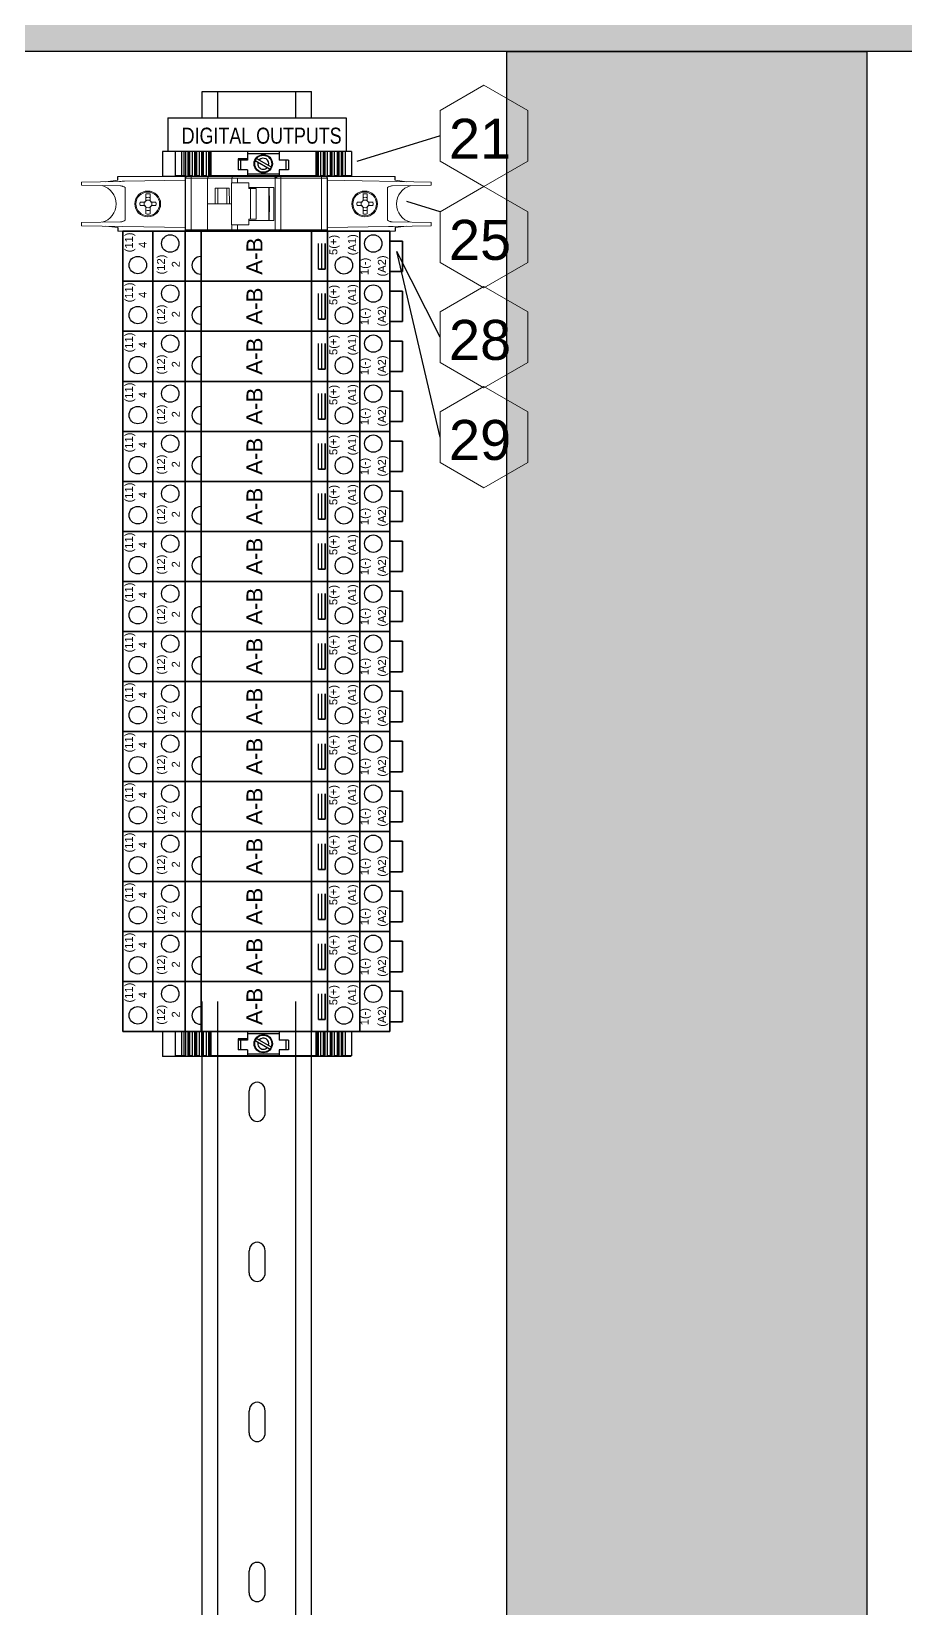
# Model space of a CAD drawing. Extents: x 17 to 188, y 22 to 107.
# Drawn here: x 145.29 to 156.22, y 71.08 to 90.78 of the extents above; entities that cross this region are included whole.
import ezdxf
from ezdxf.enums import TextEntityAlignment as Align

# ---------------------------------------------------------------- set-up
doc = ezdxf.new("R2010")
doc.units = 0
doc.layers.add('N-ANNO-TEXT', color=2, linetype='Continuous', lineweight=18)
doc.layers.add('N-CONT-PANL', color=3, linetype='Continuous', lineweight=25)
doc.styles.add('_CGS_2-5_NOTES', font='arial.ttf', dxfattribs={"height": 2.5})

# ---------------------------------------------------------------- blocks, each defined once
blk = doc.blocks.new('T-End')
at = {"linetype": 'Continuous'}
for p, q in [((2.362, 0), (0, 0)), ((0, 0), (0, -0.311)), ((0.157, 0), (0.157, -0.303)), ((0.236, 0), (0.236, -0.303)), ((0.267, 0), (0.267, -0.311)), ((0.287, 0), (0.287, -0.303)), ((0.316, 0), (0.316, -0.311)), ((0.322, 0), (0.322, -0.311)), ((0.337, 0), (0.337, -0.303)), ((0.373, 0), (0.373, -0.303)), ((0.402, 0), (0.402, -0.311)), ((0.408, 0), (0.408, -0.311)), ((0.424, 0), (0.424, -0.303)), ((0.459, 0), (0.459, -0.303)), ((0.489, 0), (0.489, -0.311)), ((0.494, 0), (0.494, -0.311)), ((0.51, 0), (0.51, -0.303)), ((0.545, 0), (0.545, -0.303)), ((0.575, 0), (0.575, -0.311)), ((0.581, 0), (0.581, -0.311)), ((0.596, 0), (0.596, -0.303)), ((0.604, 0), (0.604, -0.303)), ((1.063, -0.09), (0.945, -0.09)), ((0.945, -0.09), (0.945, -0.229)), ((1.063, -0.109), (0.945, -0.109)), ((0.976, -0.109), (0.976, -0.229)), ((1.063, 0), (1.063, -0.109)), ((1.457, -0.028), (1.063, -0.028)), ((1.159, -0.112), (1.345, -0.219)), ((1.175, -0.085), (1.36, -0.192)), ((1.457, 0), (1.457, -0.109)), ((1.575, -0.109), (1.457, -0.109)), ((1.543, -0.109), (1.543, -0.229)), ((1.575, -0.109), (1.575, -0.229)), ((1.916, 0), (1.916, -0.303)), ((1.924, 0), (1.924, -0.303)), ((1.939, 0), (1.939, -0.311)), ((1.945, 0), (1.945, -0.311)), ((1.974, 0), (1.974, -0.303)), ((2.01, 0), (2.01, -0.303)), ((2.025, 0), (2.025, -0.311)), ((2.031, 0), (2.031, -0.311)), ((2.061, 0), (2.061, -0.303)), ((2.096, 0), (2.096, -0.303)), ((2.112, 0), (2.112, -0.311)), ((2.117, 0), (2.117, -0.311)), ((2.147, 0), (2.147, -0.303)), ((2.182, 0), (2.182, -0.303)), ((2.198, 0), (2.198, -0.311)), ((2.204, 0), (2.204, -0.311)), ((2.233, 0), (2.233, -0.303)), ((2.252, 0), (2.252, -0.311)), ((2.283, 0), (2.283, -0.303)), ((2.362, 0), (2.362, -0.303)), ((2.349, -0.311), (0, -0.311)), ((0.171, -0.311), (0.157, -0.303)), ((0.287, -0.303), (0.157, -0.303)), ((0.25, -0.311), (0.236, -0.303)), ((0.299, -0.311), (0.287, -0.303)), ((0.373, -0.303), (0.337, -0.303)), ((0.344, -0.311), (0.337, -0.303)), ((0.386, -0.311), (0.373, -0.303)), ((0.459, -0.303), (0.424, -0.303)), ((0.43, -0.311), (0.424, -0.303)), ((0.472, -0.311), (0.459, -0.303)), ((0.545, -0.303), (0.51, -0.303)), ((0.516, -0.311), (0.51, -0.303)), ((0.558, -0.311), (0.545, -0.303)), ((1.422, -0.303), (0.596, -0.303)), ((0.603, -0.311), (0.596, -0.303)), ((0.623, -0.311), (0.604, -0.303)), ((1.063, -0.229), (0.945, -0.229)), ((1.063, -0.303), (1.049, -0.311)), ((1.063, -0.229), (1.063, -0.303)), ((1.457, -0.283), (1.063, -0.283)), ((1.924, -0.303), (1.422, -0.303)), ((1.457, -0.229), (1.457, -0.303)), ((1.575, -0.229), (1.457, -0.229)), ((1.47, -0.311), (1.457, -0.303)), ((1.916, -0.303), (1.897, -0.311)), ((1.924, -0.303), (1.917, -0.311)), ((1.974, -0.303), (1.961, -0.311)), ((2.01, -0.303), (1.974, -0.303)), ((2.01, -0.303), (2.003, -0.311)), ((2.061, -0.303), (2.048, -0.311)), ((2.096, -0.303), (2.061, -0.303)), ((2.096, -0.303), (2.09, -0.311)), ((2.147, -0.303), (2.134, -0.311)), ((2.182, -0.303), (2.147, -0.303)), ((2.182, -0.303), (2.176, -0.311)), ((2.233, -0.303), (2.22, -0.311)), ((2.362, -0.303), (2.233, -0.303)), ((2.283, -0.303), (2.27, -0.311)), ((2.362, -0.303), (2.349, -0.311))]:
    blk.add_line(p, q, dxfattribs=at)
for radius in [0.114, 0.114, 0.114, 0.107]:
    blk.add_circle((1.26, -0.152), radius, dxfattribs=at)
for start, end in [(163.213, 270), (343.213, 136.787), (270, 316.787)]:
    blk.add_arc((1.26, -0.152), 0.0689, start, end, dxfattribs=at)
blk = doc.blocks.new('Relay')
for p, q in [((2.559, -0.625, 1.212), (2.559, 0, 1.212)), ((2.559, -0.625, 0.812), (2.559, 0, 0.812)), ((2.448, -0.473, 2.195), (2.448, -0.153, 2.195)), ((2.49, -0.473, 2.462), (2.49, -0.153, 2.462)), ((2.529, -0.473, 1.212), (2.529, -0.153, 1.212)), ((2.529, -0.473, 2.462), (2.529, -0.153, 2.462)), ((2.49, -0.473, 2.462), (2.448, -0.473, 2.195)), ((2.529, -0.473, 2.462), (2.49, -0.473, 2.462)), ((2.529, -0.473, 2.462), (2.529, -0.473, 1.962)), ((0.781, -0.625, 1.312), (0.781, -0.625, 0.812)), ((1.181, -0.625, 1.212), (1.181, -0.625, 0.812)), ((2.559, -0.625, 1.375), (2.559, -0.625, 1.212)), ((2.559, -0.625, 1.212), (2.559, -0.625, 0.812))]:
    blk.add_line(p, q)
for centre in [(0.593, -0.153, 1.312), (3.131, -0.153, 0.812), (0.188, -0.422, 0.812), (2.764, -0.425, 1.375)]:
    blk.add_circle(centre, 0.109)
blk.add_arc((0.973, -0.425, 1.873), 0.109, 90, 270)
for points in [[(0.781, -0.625, 1.873), (0.781, -0.625, 0.812), (0.781, 0, 0.812), (0.781, 0, 1.873)], [(0.781, 0, 1.873), (0.781, 0, 1.873), (0.781, -0.625, 1.873)], [(2.529, -0.153, 1.962), (2.529, -0.153, 1.712), (2.529, -0.473, 1.712), (2.529, -0.473, 1.962)], [(2.529, -0.153, 1.712), (2.529, -0.153, 1.712), (2.529, -0.473, 1.712)], [(1.181, -0.625, 1.873), (1.181, -0.625, 0.812), (0.781, -0.625, 0.812), (0.781, -0.625, 1.873)], [(1.181, -0.625, 0.812), (1.181, -0.625, 0.812), (1.181, -0.625, 0.812), (0.781, -0.625, 0.812)], [(0.781, -0.625, 0.812), (1.181, -0.625, 0.812), (1.181, -0.625, 1.873), (0.781, -0.625, 1.873)], [(0.781, -0.625, 1.873), (0.781, -0.625, 0.812), (0.781, -0.625, 1.873)]]:
    blk.add_3dface(points)
at = {"invisible_edges": 14}
for points in [[(2.448, -0.473, 2.195), (2.49, -0.473, 2.462), (2.49, -0.153, 2.462), (2.448, -0.153, 2.195)], [(2.49, -0.473, 2.462), (2.529, -0.473, 2.462), (2.529, -0.153, 2.462), (2.49, -0.153, 2.462)]]:
    blk.add_3dface(points, dxfattribs=at)
at = {"style": '_CGS_2-5_NOTES'}
for s, height, p in [('(11)', 0.1, (0.126, -0.263, 0.812)), ('4', 0.1, (0.3, -0.209, 0.812)), ('A-B', 0.2, (1.746, -0.544, 1.375)), ('5(+)', 0.1, (2.682, -0.296, 1.375)), ('(A1)', 0.1, (2.916, -0.3, 1.375)), ('(12)', 0.1, (0.527, -0.539, 1.375)), ('2', 0.1, (0.713, -0.45, 1.375)), ('1(-)', 0.1, (3.072, -0.547, 0.812)), ('(A2)', 0.1, (3.289, -0.565, 0.812))]:
    blk.add_text(s, height=height, rotation=90, dxfattribs=at).set_placement(p)
mesh = blk.add_polymesh((6, 3))
for k, corner in enumerate([(3.34, 0, 0.812), (3.34, 0), (3.34, 0), (3.34, -0.625, 0.812), (3.34, -0.625), (3.34, -0.625), (0, -0.625, 0.812), (0, -0.625), (3.34, -0.625), (0, 0, 0.812), (0, 0), (3.34, 0), (0, 0, 0.812), (0, 0, 0.812), (3.34, 0, 0.812), (0, -0.625, 0.812), (0, -0.625, 0.812), (3.34, -0.625, 0.812)]):
    mesh.set_mesh_vertex(divmod(k, 3), corner)
mesh = blk.add_polymesh((6, 3))
for k, corner in enumerate([(0.781, 0, 1.312), (0.781, 0, 0.812), (0.781, 0, 0.812), (0.781, -0.625, 1.312), (0.781, -0.625, 0.812), (0.781, -0.625, 0.812), (0.375, -0.625, 1.312), (0.375, -0.625, 0.812), (0.781, -0.625, 0.812), (0.375, 0, 1.312), (0.375, 0, 0.812), (0.781, 0, 0.812), (0.375, 0, 1.312), (0.375, 0, 1.312), (0.781, 0, 1.312), (0.375, -0.625, 1.312), (0.375, -0.625, 1.312), (0.781, -0.625, 1.312)]):
    mesh.set_mesh_vertex(divmod(k, 3), corner)
mesh = blk.add_polymesh((6, 3))
for k, corner in enumerate([(2.36, 0, 0.187), (2.36, 0), (2.36, 0), (2.36, -0.625, 0.187), (2.36, -0.625), (2.36, -0.625), (0.98, -0.625, 0.187), (0.98, -0.625), (2.36, -0.625), (0.98, 0, 0.187), (0.98, 0), (2.36, 0), (0.98, 0, 0.187), (0.98, 0, 0.187), (2.36, 0, 0.187), (0.98, -0.625, 0.187), (0.98, -0.625, 0.187), (2.36, -0.625, 0.187)]):
    mesh.set_mesh_vertex(divmod(k, 3), corner)
mesh = blk.add_polymesh((6, 3))
for k, corner in enumerate([(2.965, 0, 1.375), (2.965, 0, 0.812), (2.965, 0, 0.812), (2.965, -0.625, 1.375), (2.965, -0.625, 0.812), (2.965, -0.625, 0.812), (2.559, -0.625, 1.375), (2.559, -0.625, 0.812), (2.965, -0.625, 0.812), (2.559, 0, 1.375), (2.559, 0, 0.812), (2.965, 0, 0.812), (2.559, 0, 1.375), (2.559, 0, 1.375), (2.965, 0, 1.375), (2.559, -0.625, 1.375), (2.559, -0.625, 1.375), (2.965, -0.625, 1.375)]):
    mesh.set_mesh_vertex(divmod(k, 3), corner)
mesh = blk.add_polymesh((6, 3))
for k, corner in enumerate([(3.496, -0.122, 0.125), (3.496, -0.122), (3.496, -0.122), (3.496, -0.503, 0.125), (3.496, -0.503), (3.496, -0.503), (3.34, -0.503, 0.125), (3.34, -0.503), (3.496, -0.503), (3.34, -0.122, 0.125), (3.34, -0.122), (3.496, -0.122), (3.34, -0.122, 0.125), (3.34, -0.122, 0.125), (3.496, -0.122, 0.125), (3.34, -0.503, 0.125), (3.34, -0.503, 0.125), (3.496, -0.503, 0.125)]):
    mesh.set_mesh_vertex(divmod(k, 3), corner)
blk = doc.blocks.new('Breaker')
at = {"linetype": 'Continuous', "lineweight": 0}
for p, q in [((-1.733, 0), (-1.476, 0)), ((-0.26, 0), (-1.661, 0)), ((-0.89, 0), (-0.89, -0.685)), ((-0.26, 0), (0.26, 0)), ((0.063, 0), (0.26, 0)), ((1.661, 0), (0.26, 0)), ((1.733, 0), (1.622, 0)), ((-2.185, -0.07), (-1.709, -0.062)), ((-2.185, -0.07), (-2.185, -0.109)), ((-2.185, -0.109), (-1.698, -0.118)), ((-1.882, -0.065), (-1.733, -0.047)), ((-1.65, -0.059), (-0.89, -0.046)), ((-1.639, -0.138), (-1.639, -0.547)), ((-0.887, -0.014), (-0.887, -0.02)), ((-0.882, -0.014), (-0.887, -0.014)), ((-0.887, -0.02), (0.886, -0.02)), ((-0.886, -0.665), (-0.886, -0.02)), ((-0.886, -0.665), (-0.886, -0.02)), ((-0.882, -0.008), (-0.882, -0.02)), ((-0.815, -0.008), (-0.815, -0.02)), ((-0.815, -0.665), (-0.815, -0.02)), ((-0.61, -0.665), (-0.61, -0.02)), ((-0.606, -0.008), (-0.606, -0.02)), ((-0.516, -0.343), (-0.514, -0.146)), ((-0.514, -0.146), (-0.34, -0.146)), ((-0.48, -0.146), (-0.482, -0.343)), ((-0.37, -0.146), (-0.368, -0.343)), ((-0.34, -0.146), (-0.338, -0.343)), ((-0.312, -0.606), (-0.312, -0.079)), ((-0.312, -0.079), (-0.11, -0.079)), ((-0.305, -0.079), (-0.305, -0.02)), ((-0.304, -0.008), (-0.304, -0.02)), ((-0.235, -0.079), (-0.235, -0.02)), ((-0.098, -0.079), (-0.11, -0.079)), ((-0.095, -0.085), (-0.098, -0.079)), ((-0.095, -0.085), (-0.095, -0.15)), ((-0.095, -0.136), (0.219, -0.136)), ((-0.003, -0.15), (-0.095, -0.15)), ((-0.073, -0.15), (-0.073, -0.535)), ((-0.003, -0.15), (-0.003, -0.535)), ((0.154, -0.136), (0.154, -0.549)), ((0.161, -0.136), (0.163, -0.343)), ((0.22, -0.343), (0.219, -0.136)), ((0.232, -0.018), (0.232, -0.02)), ((0.235, -0.665), (0.235, -0.02)), ((0.304, -0.008), (0.304, -0.02)), ((0.305, -0.665), (0.305, -0.02)), ((0.815, -0.008), (0.815, -0.02)), ((0.815, -0.665), (0.815, -0.02)), ((0.882, -0.008), (0.882, -0.02)), ((0.886, -0.014), (0.882, -0.014)), ((0.886, -0.671), (0.886, -0.014)), ((0.89, -0.671), (0.89, -0.014)), ((0.89, -0.047), (2.185, -0.07)), ((1.639, -0.547), (1.639, -0.138)), ((1.698, -0.118), (2.185, -0.109)), ((1.882, -0.065), (1.733, -0.047)), ((2.185, -0.07), (2.185, -0.109)), ((-1.52, -0.343), (-1.506, -0.343)), ((-1.454, -0.322), (-1.399, -0.322)), ((-1.399, -0.363), (-1.454, -0.363)), ((-1.388, -0.311), (-1.384, -0.307)), ((-1.384, -0.378), (-1.388, -0.374)), ((-1.38, -0.303), (-1.38, -0.217)), ((-1.38, -0.468), (-1.38, -0.382)), ((-1.329, -0.217), (-1.329, -0.303)), ((-1.329, -0.381), (-1.329, -0.468)), ((-1.324, -0.307), (-1.32, -0.311)), ((-1.32, -0.374), (-1.324, -0.378)), ((-1.31, -0.322), (-1.255, -0.322)), ((-1.309, -0.363), (-1.255, -0.363)), ((-1.211, -0.343), (-1.197, -0.343)), ((-0.61, -0.343), (-0.515, -0.343)), ((-0.516, -0.343), (-0.312, -0.343)), ((0.161, -0.549), (0.163, -0.343)), ((0.219, -0.549), (0.22, -0.343)), ((1.193, -0.343), (1.207, -0.343)), ((1.259, -0.322), (1.314, -0.322)), ((1.314, -0.363), (1.259, -0.363)), ((1.324, -0.311), (1.328, -0.307)), ((1.328, -0.378), (1.324, -0.374)), ((1.333, -0.303), (1.333, -0.217)), ((1.333, -0.468), (1.333, -0.382)), ((1.384, -0.217), (1.384, -0.303)), ((1.384, -0.381), (1.384, -0.468)), ((1.388, -0.307), (1.392, -0.311)), ((1.393, -0.374), (1.388, -0.378)), ((1.403, -0.322), (1.458, -0.322)), ((1.403, -0.363), (1.458, -0.363)), ((1.502, -0.343), (1.516, -0.343)), ((-2.185, -0.576), (-1.698, -0.567)), ((-2.185, -0.576), (-2.185, -0.617)), ((-0.003, -0.535), (-0.095, -0.535)), ((-0.095, -0.606), (-0.095, -0.535)), ((-0.095, -0.549), (0.219, -0.549)), ((1.698, -0.567), (2.185, -0.576)), ((2.185, -0.576), (2.185, -0.615)), ((-0.89, -0.639), (-2.185, -0.617)), ((-1.882, -0.62), (-1.733, -0.638)), ((-1.733, -0.685), (-1.476, -0.685)), ((-1.476, -0.685), (-0.874, -0.685)), ((-0.887, -0.671), (-0.887, -0.665)), ((-0.887, -0.665), (0.886, -0.665)), ((-0.887, -0.671), (-0.882, -0.671)), ((-0.882, -0.677), (-0.882, -0.665)), ((-0.874, -0.685), (0.874, -0.685)), ((-0.815, -0.677), (-0.815, -0.665)), ((-0.606, -0.677), (-0.606, -0.665)), ((-0.095, -0.606), (-0.312, -0.606)), ((-0.305, -0.606), (-0.305, -0.665)), ((-0.304, -0.677), (-0.304, -0.665)), ((-0.235, -0.606), (-0.235, -0.665)), ((0.232, -0.667), (0.232, -0.665)), ((0.304, -0.677), (0.304, -0.665)), ((0.815, -0.677), (0.815, -0.665)), ((0.874, -0.685), (0.912, -0.685)), ((0.874, -0.685), (1.733, -0.685)), ((0.882, -0.677), (0.882, -0.665)), ((0.882, -0.671), (0.886, -0.671)), ((1.65, -0.626), (0.89, -0.639)), ((2.185, -0.615), (1.709, -0.623)), ((1.882, -0.62), (1.733, -0.638))]:
    blk.add_line(p, q, dxfattribs=at)
for p, q in [((-1.733, -0.047), (-1.733, 0)), ((1.733, -0.047), (1.733, 0)), ((-1.733, -0.638), (-1.733, -0.685)), ((1.733, -0.638), (1.733, -0.685))]:
    blk.add_line(p, q)
for centre, radius in [((-1.358, -0.343), 0.161), ((-1.358, -0.343), 0.148), ((1.354, -0.343), 0.161), ((1.354, -0.343), 0.148)]:
    blk.add_circle(centre, radius, dxfattribs=at)
for centre, radius, start, end in [((-1.988, -0.343), 0.236, 284.3134, 75.6866), ((-0.874, -0.008), 0.00787, 90, 180), ((-0.598, -0.008), 0.00787, 90, 180), ((0.874, -0.008), 0.00787, 0, 90), ((1.988, -0.343), 0.236, 104.3134, 255.6866), ((-1.354, -0.343), 0.101, 168.463, 191.537), ((-1.354, -0.343), 0.048, 155.0308, 204.9692), ((-1.399, -0.314), 0.00787, 270, 44.427), ((-1.399, -0.371), 0.00787, 315.4387, 90), ((-1.388, -0.303), 0.00787, 224.427, 0), ((-1.388, -0.382), 0.00787, 0, 135.4387), ((-1.354, -0.343), 0.128, 78.4677, 101.5323), ((-1.354, -0.343), 0.0834, 72.1391, 107.8609), ((-1.354, -0.343), 0.048, 57.8061, 122.1939), ((-1.354, -0.343), 0.048, 237.8061, 270), ((-1.354, -0.343), 0.048, 270, 302.1939), ((-1.321, -0.303), 0.00787, 180, 315.573), ((-1.321, -0.381), 0.00787, 43.0821, 180), ((-1.31, -0.314), 0.00787, 135.573, 270), ((-1.309, -0.371), 0.00787, 90, 223.0821), ((-1.354, -0.343), 0.048, 335.0308, 24.9692), ((-1.354, -0.343), 0.101, 348.463, 11.537), ((1.358, -0.343), 0.101, 168.463, 191.537), ((1.358, -0.343), 0.048, 155.0308, 204.9692), ((1.314, -0.314), 0.00787, 270, 44.427), ((1.314, -0.371), 0.00787, 315.4387, 90), ((1.325, -0.303), 0.00787, 224.427, 0), ((1.325, -0.382), 0.00787, 0, 135.4387), ((1.358, -0.343), 0.128, 78.4677, 101.5323), ((1.358, -0.343), 0.0834, 72.1391, 107.8609), ((1.358, -0.343), 0.048, 57.8061, 122.1939), ((1.358, -0.343), 0.048, 237.8061, 270), ((1.358, -0.343), 0.048, 270, 302.1939), ((1.392, -0.303), 0.00787, 180, 315.573), ((1.392, -0.381), 0.00787, 43.0821, 180), ((1.403, -0.314), 0.00787, 135.573, 270), ((1.403, -0.371), 0.00787, 90, 223.0821), ((1.358, -0.343), 0.048, 335.0308, 24.9692), ((1.358, -0.343), 0.101, 348.463, 11.537), ((-1.354, -0.343), 0.0834, 252.1391, 287.8609), ((-1.354, -0.343), 0.128, 258.463, 281.537), ((1.358, -0.343), 0.0834, 252.1391, 287.8609), ((1.358, -0.343), 0.128, 258.463, 281.537), ((-0.874, -0.677), 0.00787, 180, 270), ((-0.598, -0.677), 0.00787, 180, 270), ((0.874, -0.677), 0.00787, 270, 0)]:
    blk.add_arc(centre, radius, start, end, dxfattribs=at)
for points, knots in [([(-0.814, 0), (-0.814, 0), (-0.814, 0), (-0.814, 0), (-0.814, -0.001), (-0.815, -0.001), (-0.815, -0.002), (-0.815, -0.004), (-0.815, -0.005), (-0.815, -0.007), (-0.815, -0.008)], [0, 0, 0, 0, 0.027486, 0.052899, 0.086794, 0.17948, 0.302902, 0.452645, 0.623133, 1, 1, 1, 1]), ([(-0.304, 0), (-0.304, 0), (-0.304, 0), (-0.304, 0), (-0.304, 0), (-0.304, -0.001), (-0.304, -0.001), (-0.304, -0.002), (-0.304, -0.002), (-0.304, -0.004), (-0.304, -0.005), (-0.304, -0.006), (-0.304, -0.007), (-0.304, -0.008)], [0, 0, 0, 0, 0.006112, 0.020952, 0.045012, 0.078174, 0.120154, 0.170571, 0.294726, 0.445919, 0.618366, 0.805443, 1, 1, 1, 1]), ([(0.254, -0.008), (0.255, -0.008), (0.256, -0.007), (0.258, -0.006), (0.26, -0.006), (0.261, -0.005), (0.262, -0.005), (0.263, -0.004), (0.264, -0.003), (0.264, -0.003), (0.265, -0.003), (0.265, -0.002), (0.265, -0.002), (0.266, -0.002), (0.266, -0.001), (0.265, -0.001), (0.265, -0.001), (0.264, 0), (0.263, 0), (0.261, 0), (0.26, 0)], [0, 0, 0, 0, 0.12543, 0.250801, 0.313228, 0.375275, 0.436698, 0.497108, 0.555845, 0.584241, 0.611675, 0.637774, 0.662032, 0.68408, 0.694714, 0.705831, 0.73234, 0.765588, 0.841216, 1, 1, 1, 1]), ([(0.304, 0), (0.304, 0), (0.304, 0), (0.304, 0), (0.304, 0), (0.304, -0.001), (0.304, -0.001), (0.304, -0.002), (0.304, -0.002), (0.304, -0.004), (0.304, -0.005), (0.304, -0.006), (0.304, -0.007), (0.304, -0.008)], [0, 0, 0, 0, 0.006112, 0.020951, 0.045011, 0.078174, 0.120154, 0.170571, 0.294726, 0.445919, 0.618366, 0.805443, 1, 1, 1, 1]), ([(0.814, 0), (0.814, 0), (0.814, 0), (0.814, 0), (0.814, -0.001), (0.814, -0.001), (0.815, -0.002), (0.815, -0.004), (0.815, -0.005), (0.815, -0.007), (0.815, -0.008)], [0, 0, 0, 0, 0.027452, 0.052857, 0.086747, 0.179431, 0.302857, 0.452608, 0.623107, 1, 1, 1, 1]), ([(-1.709, -0.062), (-1.699, -0.061), (-1.679, -0.06), (-1.66, -0.059), (-1.65, -0.059)], [0, 0, 0, 0, 0.500124, 1, 1, 1, 1]), ([(-1.698, -0.118), (-1.693, -0.118), (-1.682, -0.119), (-1.663, -0.126), (-1.649, -0.134), (-1.639, -0.138)], [0, 0, 0, 0, 0.249796, 0.499823, 1, 1, 1, 1]), ([(0.221, -0.02), (0.223, -0.02), (0.226, -0.019), (0.23, -0.018), (0.232, -0.018)], [0, 0, 0, 0, 0.516903, 1, 1, 1, 1]), ([(0.232, -0.018), (0.233, -0.017), (0.236, -0.016), (0.244, -0.012), (0.25, -0.01), (0.254, -0.008)], [0, 0, 0, 0, 0.192809, 0.427431, 1, 1, 1, 1]), ([(1.639, -0.138), (1.649, -0.134), (1.663, -0.126), (1.682, -0.119), (1.693, -0.118), (1.698, -0.118)], [0, 0, 0, 0, 0.50023, 0.75024, 1, 1, 1, 1]), ([(-1.639, -0.547), (-1.649, -0.552), (-1.663, -0.559), (-1.682, -0.566), (-1.693, -0.567), (-1.698, -0.567)], [0, 0, 0, 0, 0.500228, 0.750237, 1, 1, 1, 1]), ([(1.698, -0.567), (1.693, -0.567), (1.682, -0.566), (1.663, -0.559), (1.649, -0.552), (1.639, -0.547)], [0, 0, 0, 0, 0.249797, 0.499823, 1, 1, 1, 1]), ([(-0.814, -0.685), (-0.814, -0.685), (-0.814, -0.685), (-0.814, -0.685), (-0.814, -0.684), (-0.815, -0.684), (-0.815, -0.683), (-0.815, -0.681), (-0.815, -0.68), (-0.815, -0.678), (-0.815, -0.677)], [0, 0, 0, 0, 0.027486, 0.052899, 0.086794, 0.17948, 0.302902, 0.452645, 0.623133, 1, 1, 1, 1]), ([(-0.304, -0.685), (-0.304, -0.685), (-0.304, -0.685), (-0.304, -0.685), (-0.304, -0.685), (-0.304, -0.684), (-0.304, -0.684), (-0.304, -0.684), (-0.304, -0.683), (-0.304, -0.681), (-0.304, -0.68), (-0.304, -0.679), (-0.304, -0.678), (-0.304, -0.677)], [0, 0, 0, 0, 0.006112, 0.020951, 0.045012, 0.078174, 0.120154, 0.170571, 0.294726, 0.445919, 0.618365, 0.805443, 1, 1, 1, 1]), ([(0.232, -0.667), (0.23, -0.667), (0.226, -0.666), (0.223, -0.665), (0.221, -0.665)], [0, 0, 0, 0, 0.483097, 1, 1, 1, 1]), ([(0.254, -0.677), (0.25, -0.675), (0.244, -0.673), (0.236, -0.669), (0.233, -0.668), (0.232, -0.667)], [0, 0, 0, 0, 0.572569, 0.807191, 1, 1, 1, 1]), ([(0.26, -0.685), (0.261, -0.685), (0.263, -0.685), (0.264, -0.685), (0.265, -0.684), (0.265, -0.684), (0.266, -0.684), (0.266, -0.683), (0.265, -0.683), (0.265, -0.683), (0.265, -0.682), (0.264, -0.682), (0.264, -0.682), (0.263, -0.681), (0.262, -0.681), (0.261, -0.68), (0.26, -0.68), (0.258, -0.679), (0.256, -0.678), (0.255, -0.677), (0.254, -0.677)], [0, 0, 0, 0, 0.158787, 0.234419, 0.267664, 0.294174, 0.305289, 0.315921, 0.337967, 0.362224, 0.388323, 0.415756, 0.444153, 0.502889, 0.5633, 0.624723, 0.68677, 0.749197, 0.87457, 1, 1, 1, 1]), ([(0.304, -0.685), (0.304, -0.685), (0.304, -0.685), (0.304, -0.685), (0.304, -0.685), (0.304, -0.684), (0.304, -0.684), (0.304, -0.684), (0.304, -0.683), (0.304, -0.681), (0.304, -0.68), (0.304, -0.679), (0.304, -0.678), (0.304, -0.677)], [0, 0, 0, 0, 0.006113, 0.020951, 0.045013, 0.078173, 0.120155, 0.170572, 0.294728, 0.445919, 0.618366, 0.805443, 1, 1, 1, 1]), ([(0.814, -0.685), (0.814, -0.685), (0.814, -0.685), (0.814, -0.685), (0.814, -0.684), (0.814, -0.684), (0.815, -0.683), (0.815, -0.681), (0.815, -0.68), (0.815, -0.678), (0.815, -0.677)], [0, 0, 0, 0, 0.027451, 0.052859, 0.086747, 0.179432, 0.302859, 0.452608, 0.623107, 1, 1, 1, 1]), ([(1.709, -0.623), (1.699, -0.624), (1.679, -0.625), (1.66, -0.626), (1.65, -0.626)], [0, 0, 0, 0, 0.500124, 1, 1, 1, 1])]:
    blk.add_open_spline(points, degree=3, knots=knots, dxfattribs=at)

msp = doc.modelspace()

# ---------------------------------------------------------------- hatches: boundary and pattern name
h = msp.add_hatch(color=256)
h.dxf.hatch_style = 1
h.set_gradient(color1=(214, 214, 214), color2=(214, 214, 214), tint=1)
h.paths.add_polyline_path([(98.236, 94.782), (166.236, 94.782), (166.236, 90.532), (98.236, 90.532)])
h = msp.add_hatch(color=256)
h.dxf.hatch_style = 1
h.set_gradient(color1=(214, 214, 214), color2=(214, 214, 214), tint=1)
h.paths.add_polyline_path([(151.236, 90.532), (155.736, 90.532), (155.736, 34.157), (151.236, 34.157)])

# ---------------------------------------------------------------- linework, layer by layer
at = {"layer": 'N-ANNO-TEXT'}
for points in [[(150.948, 88.847), (151.496, 89.164), (151.496, 89.797), (150.948, 90.114), (150.4, 89.797), (150.4, 89.164)], [(150.948, 87.581), (151.496, 87.897), (151.496, 88.531), (150.948, 88.847), (150.4, 88.531), (150.4, 87.897)], [(150.948, 86.331), (151.496, 86.647), (151.496, 87.281), (150.948, 87.597), (150.4, 87.281), (150.4, 86.647)], [(150.948, 85.081), (151.496, 85.397), (151.496, 86.031), (150.948, 86.347), (150.4, 86.031), (150.4, 85.397)]]:
    msp.add_lwpolyline(points, close=True, dxfattribs=at)
at = {"layer": 'N-CONT-PANL', "linetype": 'Continuous'}
for p, q in [((147.428, 89.703), (147.428, 90.032)), ((147.428, 90.032), (148.793, 90.032)), ((147.623, 89.703), (147.623, 90.032)), ((147.623, 89.703), (147.623, 90.032)), ((148.598, 89.703), (148.598, 90.032)), ((148.598, 89.703), (148.598, 90.032)), ((148.793, 89.703), (148.793, 90.032)), ((148.793, 89.703), (148.793, 90.032)), ((147.428, 34.657), (147.428, 78.66)), ((147.623, 34.657), (147.623, 78.66)), ((147.623, 34.657), (147.623, 78.66)), ((148.598, 34.657), (148.598, 78.66)), ((148.598, 34.657), (148.598, 78.66)), ((148.793, 34.657), (148.793, 78.66)), ((148.793, 34.657), (148.793, 78.66))]:
    msp.add_line(p, q, dxfattribs=at)
at = {"layer": 'N-CONT-PANL'}
for p, q in [((146.996, 89.703), (149.225, 89.703)), ((146.996, 89.703), (149.225, 89.703)), ((146.996, 89.703), (146.996, 89.279)), ((149.225, 89.703), (149.225, 89.279)), ((150.4, 89.48), (149.361, 89.157)), ((150.4, 88.531), (149.986, 88.657)), ((150.4, 86.964), (149.861, 88.032)), ((150.4, 85.714), (149.861, 88.032)), ((148.014, 77.272, -5.8), (148.014, 77.544, -5.8)), ((148.214, 77.272, -5.8), (148.214, 77.544, -5.8)), ((148.014, 75.272, -5.8), (148.014, 75.544, -5.8)), ((148.214, 75.272, -5.8), (148.214, 75.544, -5.8)), ((148.014, 73.272, -5.8), (148.014, 73.544, -5.8)), ((148.214, 73.272, -5.8), (148.214, 73.544, -5.8)), ((148.014, 71.272, -5.8), (148.014, 71.544, -5.8)), ((148.214, 71.272, -5.8), (148.214, 71.544, -5.8))]:
    msp.add_line(p, q, dxfattribs=at)
for points in [[(98.236, 94.782), (166.236, 94.782), (166.236, 90.532), (98.236, 90.532)], [(151.236, 90.532), (155.736, 90.532), (155.736, 34.157), (151.236, 34.157)]]:
    msp.add_lwpolyline(points, close=True, dxfattribs=at)
for centre, start_param, end_param in [((148.114, 77.544, -5.8), 4.712386, 7.853986), ((148.114, 77.272, -5.8), 1.570797, 4.712387), ((148.114, 75.544, -5.8), 4.712386, 7.853986), ((148.114, 75.272, -5.8), 1.570797, 4.712387), ((148.114, 73.544, -5.8), 4.712386, 7.853986), ((148.114, 73.272, -5.8), 1.570797, 4.712387), ((148.114, 71.544, -5.8), 4.712386, 7.853986), ((148.114, 71.272, -5.8), 1.570797, 4.712387)]:
    msp.add_ellipse(centre, major_axis=(0, 0.109), ratio=0.917668, start_param=start_param, end_param=end_param, dxfattribs=at)

# ---------------------------------------------------------------- block references
for name, p in [('T-End', (146.93, 89.282)), ('Breaker', (148.104, 88.971)), ('Relay', (146.434, 88.286)), ('Relay', (146.434, 87.661)), ('Relay', (146.434, 87.036)), ('Relay', (146.434, 86.411)), ('Relay', (146.434, 85.786)), ('Relay', (146.434, 85.161)), ('Relay', (146.434, 84.536)), ('Relay', (146.434, 83.911)), ('Relay', (146.434, 83.286)), ('Relay', (146.434, 82.661)), ('Relay', (146.434, 82.036)), ('Relay', (146.434, 81.411)), ('Relay', (146.434, 80.786)), ('Relay', (146.434, 80.161)), ('Relay', (146.434, 79.536)), ('Relay', (146.434, 78.911)), ('T-End', (146.93, 78.286))]:
    msp.add_blockref(name, p, dxfattribs=at)

# ---------------------------------------------------------------- texts
at = {"layer": 'N-ANNO-TEXT', "style": '_CGS_2-5_NOTES'}
for s, p in [('21', (150.9, 89.446)), ('25', (150.9, 88.179)), ('28', (150.9, 86.929)), ('29', (150.9, 85.679))]:
    msp.add_text(s, height=0.5, dxfattribs=at).set_placement(p, align=Align.MIDDLE)
at = {"layer": 'N-ANNO-TEXT', "style": '_CGS_2-5_NOTES', "width": 0.8}
msp.add_text('DIGITAL OUTPUTS', height=0.2, dxfattribs=at).set_placement((148.17, 89.481), align=Align.MIDDLE)

doc.saveas('drawing.dxf')
